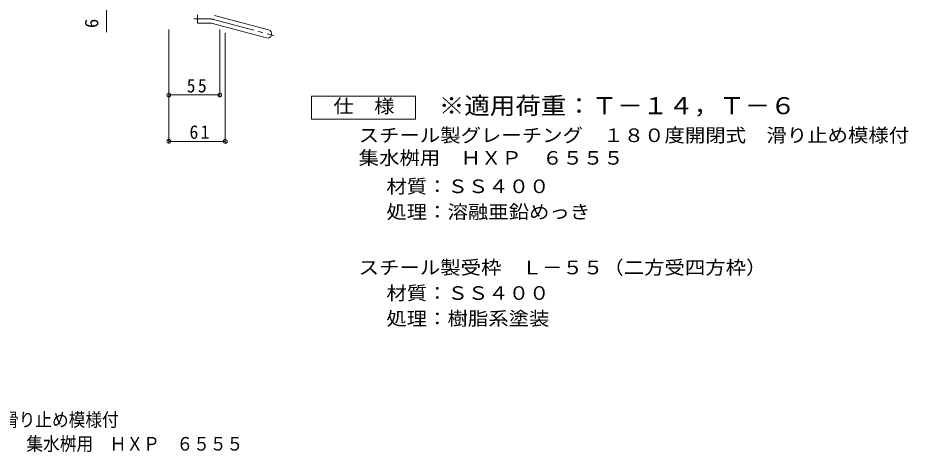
# Model space of a CAD drawing. Units: millimetres, scale not verified. Extents: x -880 to 911, y -688 to 647.
# Drawn here: x -49 to 911, y -688 to -219 of the extents above; entities that cross this region are included whole.
import ezdxf
from ezdxf.enums import TextEntityAlignment as Align

# ---------------------------------------------------------------- set-up
doc = ezdxf.new("R2010")
doc.units = ezdxf.units.MM
doc.header["$LTSCALE"] = 5
doc.header["$PDMODE"] = 32
doc.header["$PDSIZE"] = 4
doc.linetypes.add('CHAIN2', pattern=[12, 9, -1, 1, -1])
for name, color, linetype, lineweight in [('B-1', 2, 'Continuous', 9), ('B-4', 7, 'Continuous', 9), ('F-4_F-4ﾚｲﾔ', 2, 'Continuous', 9)]:
    doc.layers.add(name, color=color, linetype=linetype, lineweight=lineweight)
doc.layers.add('F-5_F-5ﾚｲﾔ', color=2, linetype='Continuous')
doc.styles.add('ＭＳ ゴシック', font='')
doc.styles.get('ＭＳ ゴシック').set_extended_font_data('MS Gothic')

msp = doc.modelspace()

# ---------------------------------------------------------------- linework, layer by layer
at = {"layer": 'B-1', "linetype": 'CHAIN2'}
for p, q in [((158.526, -220.718), (140.906, -220.718)), ((162.02, -221.178), (227.187, -238.639))]:
    msp.add_line(p, q, dxfattribs=at)
at = {"layer": 'B-1'}
for p, q in [((144.711, -216.218), (144.711, -225.218)), ((163.185, -216.831), (221.376, -232.423)), ((158.526, -225.218), (144.711, -225.218)), ((160.856, -225.524), (219.047, -241.117))]:
    msp.add_line(p, q, dxfattribs=at)
at = {"layer": 'B-1', "linetype": 'CHAIN2'}
msp.add_arc((158.526, -234.218), 13.5, 75.00005, 90, dxfattribs=at)
at = {"layer": 'B-1'}
for centre, radius, start, end in [((158.526, -234.218), 9, 74.99998, 90), ((220.211, -236.77), 4.5, 255.00009, 74.99986)]:
    msp.add_arc(centre, radius, start, end, dxfattribs=at)
at = {"layer": 'B-4'}
for p, q in [((46.396, -210.218), (46.396, -234.901)), ((113.711, -232.209), (113.711, -354.113)), ((168.711, -232.209), (168.711, -304.113)), ((174.711, -235.536), (174.711, -354.113)), ((113.711, -302.613), (168.711, -302.613)), ((113.711, -352.613), (174.711, -352.613))]:
    msp.add_line(p, q, dxfattribs=at)
for p in [(113.711, -302.613), (168.711, -302.613), (113.711, -352.613), (174.711, -352.613)]:
    msp.add_point(p, dxfattribs=at)
at = {"layer": 'F-4_F-4ﾚｲﾔ'}
msp.add_lwpolyline([(267.572, -328.794), (267.572, -303.793), (380.072, -303.793), (380.072, -328.794)], close=True, dxfattribs=at)

# ---------------------------------------------------------------- texts
at = {"layer": 'B-4', "color": 2, "style": 'ＭＳ ゴシック'}
msp.add_text('6', height=14.66, rotation=90, dxfattribs=at).set_placement((42.091, -230.47), align=Align.BOTTOM_LEFT)
at = {"layer": 'B-4', "color": 2, "char_height": 14.66, "attachment_point": 7, "style": 'ＭＳ ゴシック'}
for s, insert in [('\\T1.27;\\W0.95;55', (133.086, -300.113)), ('\\T1.27;\\W0.95;61', (136.086, -350.113))]:
    msp.add_mtext(s, dxfattribs=dict(at, insert=insert))
at = {"layer": 'F-4_F-4ﾚｲﾔ', "style": 'ＭＳ ゴシック', "width": 1.1}
for s, p in [('仕\u3000様', (291.322, -326.294)), ('スチール製グレーチング\u3000１８０度開閉式\u3000滑り止め模様付', (318.617, -357.754)), ('集水桝用\u3000ＨＸＰ\u3000６５５５', (318.617, -382.127)), ('材質：ＳＳ４００', (348.473, -412.779)), ('処理：溶融亜鉛めっき', (348.473, -440.279)), ('スチール製受枠\u3000Ｌ－５５（二方受四方枠）', (318.617, -500.28)), ('材質：ＳＳ４００', (348.473, -527.78)), ('処理：樹脂系塗装', (348.473, -555.28))]:
    msp.add_text(s, height=14.66, dxfattribs=at).set_placement(p, align=Align.BOTTOM_LEFT)
at = {"layer": 'F-5_F-5ﾚｲﾔ', "color": 3, "style": 'ＭＳ ゴシック', "width": 1.1}
msp.add_text('※適用荷重：Ｔ－１４，Ｔ－６', height=18.33, dxfattribs=at).set_placement((405.072, -328.794), align=Align.BOTTOM_LEFT)
at = {"layer": 'F-5_F-5ﾚｲﾔ', "style": 'ＭＳ ゴシック', "width": 0.9}
for s, p in [('スチール製グレーチング\u3000１８０度開閉式\u3000滑り止め模様付', (-426.188, -664.293)), ('集水桝用\u3000ＨＸＰ\u3000６５５５', (-39.905, -690.26))]:
    msp.add_text(s, height=14.66, dxfattribs=at).set_placement(p, align=Align.BOTTOM_LEFT)

doc.saveas('drawing.dxf')
